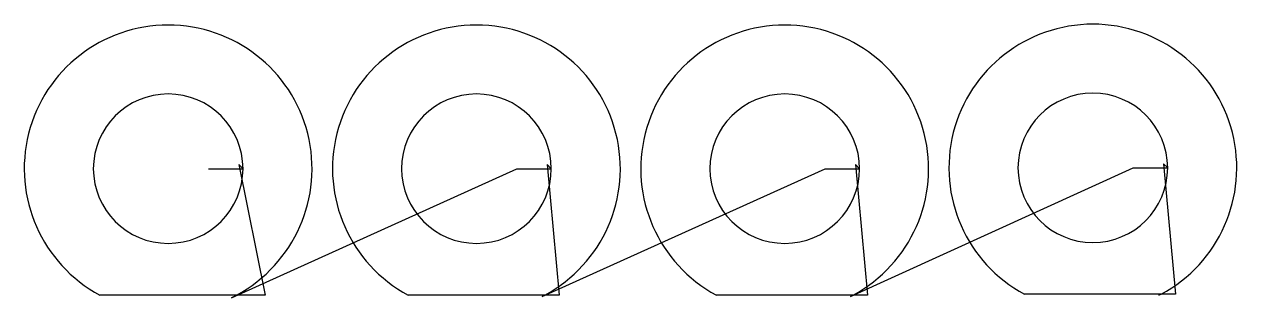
# Model space of a CAD drawing. Header units: metres. Extents: x 7 to 1060, y 5 to 243.
import ezdxf

# ---------------------------------------------------------------- set-up
doc = ezdxf.new("R2010")
doc.units = ezdxf.units.M

msp = doc.modelspace()

# ---------------------------------------------------------------- linework, layer by layer
at = {"layer": 'TOOL_0'}
for p, q in [((166.854, 117.057), (196.854, 117.057)), ((186.825, 4.682), (434.604, 117.057)), ((196.854, 117.057), (193.318, 120.593)), ((193.318, 120.593), (216.225, 7.057)), ((434.604, 117.057), (464.604, 117.057)), ((456.775, 5.87), (702.354, 117.057)), ((464.604, 117.057), (461.068, 120.593)), ((461.068, 120.593), (471.475, 7.057)), ((702.354, 117.057), (732.354, 117.057)), ((724.525, 5.87), (969.983, 117.785)), ((732.354, 117.057), (728.818, 120.593)), ((728.818, 120.593), (739.225, 7.057)), ((969.983, 117.785), (999.983, 117.785)), ((999.983, 117.785), (996.447, 121.321)), ((996.447, 121.321), (1006.855, 7.785)), ((191.225, 7.057), (72.482, 7.057)), ((191.225, 7.057), (186.825, 4.682)), ((216.225, 7.057), (191.225, 7.057)), ((458.975, 7.057), (340.232, 7.057)), ((458.975, 7.057), (456.775, 5.87)), ((471.475, 7.057), (458.975, 7.057)), ((726.725, 7.057), (607.982, 7.057)), ((726.725, 7.057), (724.525, 5.87)), ((739.225, 7.057), (726.725, 7.057)), ((994.355, 7.785), (875.612, 7.785)), ((994.355, 7.785), (992.155, 6.598)), ((1006.855, 7.785), (994.355, 7.785))]:
    msp.add_line(p, q, dxfattribs=at)
for centre, radius, start, end in [((934.984, 117.785), 125, 90, 241.642247), ((934.983, 117.785), 125, 298.357753, 89.999542), ((131.854, 117.057), 125, 90, 241.642247), ((131.853, 117.057), 125, 298.357753, 89.999542), ((399.604, 117.057), 125, 90, 241.642247), ((399.603, 117.057), 125, 298.357753, 89.999542), ((667.354, 117.057), 125, 90, 241.642247), ((667.353, 117.057), 125, 298.357753, 89.999542), ((131.854, 117.057), 65, 0, 180), ((399.604, 117.057), 65, 0, 180), ((667.354, 117.057), 65, 0, 180), ((934.983, 117.785), 65, 0, 180), ((131.854, 117.057), 65, 180, 0), ((399.604, 117.057), 65, 180, 0), ((667.354, 117.057), 65, 180, 0), ((934.983, 117.785), 65, 180, 0)]:
    msp.add_arc(centre, radius, start, end, dxfattribs=at)

doc.saveas('drawing.dxf')
